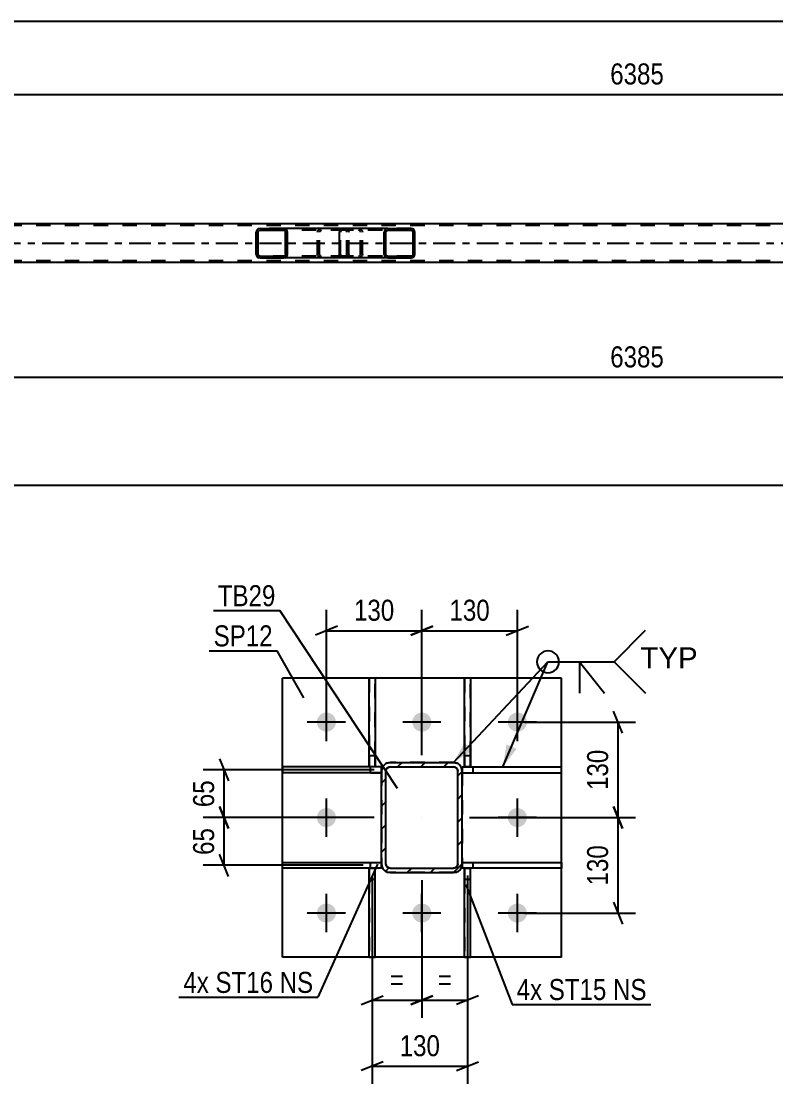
# Model space of a CAD drawing. Header units: millimetres. Extents: x 0 to 841, y 0 to 594.
# Drawn here: x 280 to 382.7, y 115.9 to 260.6 of the extents above; entities that cross this region are included whole.
import ezdxf

# ---------------------------------------------------------------- set-up
doc = ezdxf.new("R2010")
doc.units = ezdxf.units.MM
doc.linetypes.add('DXK_LINE_DOT2', pattern=[3.9198, 1.9599, -1.9599])
doc.linetypes.add('DXK_LINE_DOT3', pattern=[5.9187, 2.979, -0.9799, 0.9799, -0.9799])
doc.styles.add('Arial', font='arial.ttf', dxfattribs={"height": 0.2})
doc.styles.add('Arial Narrow', font='ARIALN.TTF', dxfattribs={"height": 0.2})

# ---------------------------------------------------------------- blocks, each defined once
blk = doc.blocks.new('Part-283124494-4360 - 4286')
at = {"color": 2, "linetype": 'Continuous'}
for p, q in [((490.76, 232.97), (241.35, 232.97)), ((758.27, 227.69), (241.35, 227.69))]:
    blk.add_line(p, q, dxfattribs=at)
at = {"color": 7, "linetype": 'DXK_LINE_DOT2'}
for p, q in [((758.27, 232.73), (99.36, 232.73)), ((758.27, 227.93), (99.36, 227.93))]:
    blk.add_line(p, q, dxfattribs=at)
at = {"color": 7, "linetype": 'DXK_LINE_DOT3'}
blk.add_line((99.36, 230.33), (758.27, 230.33), dxfattribs=at)
blk = doc.blocks.new('Part-283124494-4486 - 4286')
at = {"linetype": 'Continuous'}
h = blk.add_hatch(dxfattribs=at)
h.set_pattern_fill('', scale=0.7, style=0, pattern_type=0)
h.set_pattern_definition([(45, (333.5584, 232.0358), (-1.57154, 1.57154), [])])
h.paths.add_polyline_path([(333.6, 231.85), (333.56, 232.04), (333.45, 232.19), (333.29, 232.3), (333.09, 232.33), (329.91, 232.33), (329.72, 232.3), (329.55, 232.19), (329.45, 232.04), (329.41, 231.85), (329.41, 228.81), (329.45, 228.63), (329.55, 228.47), (329.72, 228.37), (329.91, 228.33), (333.09, 228.33), (333.29, 228.37), (333.45, 228.47), (333.56, 228.63), (333.6, 228.81)])
h.paths.add_polyline_path([(333.33, 228.72), (333.27, 228.64), (333.19, 228.59), (333.09, 228.57), (329.91, 228.57), (329.81, 228.59), (329.73, 228.64), (329.68, 228.72), (329.66, 228.81), (329.66, 231.85), (329.68, 231.94), (329.73, 232.02), (329.81, 232.07), (329.91, 232.09), (333.09, 232.09), (333.19, 232.07), (333.27, 232.02), (333.33, 231.94), (333.35, 231.85), (333.35, 228.81)])
at = {"color": 2, "linetype": 'Continuous'}
for p, q in [((323.34, 231.85), (323.36, 232.04)), ((323.34, 228.81), (323.34, 231.85)), ((323.36, 232.04), (323.42, 232.19)), ((323.42, 232.19), (323.51, 232.3)), ((323.51, 232.3), (323.61, 232.33)), ((329.91, 232.33), (323.61, 232.33)), ((329.45, 232.04), (329.41, 231.85)), ((329.41, 228.81), (329.41, 231.85)), ((329.66, 231.85), (329.68, 231.94)), ((329.66, 228.81), (329.66, 231.85)), ((329.68, 231.94), (329.73, 232.02)), ((329.91, 232.33), (329.72, 232.3)), ((329.73, 232.02), (329.81, 232.07)), ((329.81, 232.07), (329.91, 232.09)), ((329.91, 232.33), (333.09, 232.33)), ((329.91, 232.09), (333.09, 232.09)), ((333.29, 232.3), (333.09, 232.33)), ((333.09, 232.09), (333.19, 232.07)), ((333.19, 232.07), (333.27, 232.02)), ((333.27, 232.02), (333.33, 231.94)), ((333.33, 231.94), (333.35, 231.85)), ((333.35, 228.81), (333.35, 231.85)), ((333.6, 231.85), (333.56, 232.04)), ((333.6, 228.81), (333.6, 231.85)), ((323.36, 228.63), (323.34, 228.81)), ((323.42, 228.47), (323.36, 228.63)), ((329.41, 228.81), (329.45, 228.63)), ((329.68, 228.72), (329.66, 228.81)), ((329.73, 228.64), (329.68, 228.72)), ((329.81, 228.59), (329.73, 228.64)), ((329.91, 228.57), (329.81, 228.59)), ((333.19, 228.59), (333.09, 228.57)), ((333.27, 228.64), (333.19, 228.59)), ((333.33, 228.72), (333.27, 228.64)), ((333.35, 228.81), (333.33, 228.72)), ((333.56, 228.63), (333.6, 228.81)), ((323.51, 228.37), (323.42, 228.47)), ((323.61, 228.33), (323.51, 228.37)), ((329.91, 228.33), (323.61, 228.33)), ((329.72, 228.37), (329.91, 228.33)), ((329.91, 228.57), (333.09, 228.57)), ((329.91, 228.33), (333.09, 228.33)), ((333.09, 228.33), (333.29, 228.37))]:
    blk.add_line(p, q, dxfattribs=at)
at = {"color": 7, "linetype": 'DXK_LINE_DOT2'}
for p, q in [((323.48, 231.94), (323.47, 231.85)), ((323.47, 228.81), (323.47, 231.85)), ((323.51, 232.02), (323.48, 231.94)), ((323.56, 232.07), (323.51, 232.02)), ((323.61, 232.09), (323.56, 232.07)), ((333.09, 232.09), (323.61, 232.09)), ((324.6, 232.09), (324.6, 232.33)), ((325.94, 232.33), (326.14, 232.3)), ((326.04, 232.07), (325.94, 232.09)), ((326.12, 232.02), (326.04, 232.07)), ((326.18, 231.94), (326.12, 232.02)), ((326.19, 231.85), (326.18, 231.94)), ((326.19, 228.81), (326.19, 231.85)), ((326.41, 232.04), (326.45, 231.85)), ((326.45, 228.81), (326.45, 231.85)), ((333.09, 232.33), (329.91, 232.33)), ((323.47, 228.81), (323.48, 228.72)), ((323.48, 228.72), (323.51, 228.64)), ((323.51, 228.64), (323.56, 228.59)), ((323.56, 228.59), (323.61, 228.57)), ((325.94, 228.57), (326.04, 228.59)), ((326.04, 228.59), (326.12, 228.64)), ((326.12, 228.64), (326.18, 228.72)), ((326.18, 228.72), (326.19, 228.81)), ((326.45, 228.81), (326.41, 228.63)), ((333.09, 228.57), (323.61, 228.57)), ((324.6, 228.33), (324.6, 228.57)), ((326.14, 228.37), (325.94, 228.33)), ((333.09, 228.33), (329.91, 228.33))]:
    blk.add_line(p, q, dxfattribs=at)
for centre, start, end in [((325.96, 231.84), 23.8494, 68.8059), ((325.96, 228.83), 291.1941, 336.1506)]:
    blk.add_arc(centre, 0.492, start, end, dxfattribs=at)
at = {"color": 2, "linetype": 'Continuous'}
for centre, start, end in [((329.9, 231.84), 111.1941, 156.1506), ((333.11, 231.84), 23.8494, 68.8059), ((329.9, 228.83), 203.8494, 248.8059), ((333.11, 228.83), 291.1941, 336.1506)]:
    blk.add_arc(centre, 0.492, start, end, dxfattribs=at)
blk = doc.blocks.new('Part-283124494-4514 - 4286')
at = {"linetype": 'Continuous'}
h = blk.add_hatch(dxfattribs=at)
h.set_pattern_fill('', scale=0.7, style=0, pattern_type=0)
h.set_pattern_definition([(45, (316.213, 232.0358), (-1.57154, 1.57154), [])])
h.paths.add_polyline_path([(316.25, 231.85), (316.21, 232.04), (316.1, 232.19), (315.94, 232.3), (315.74, 232.33), (312.51, 232.33), (312.31, 232.3), (312.14, 232.19), (312.03, 232.04), (312, 231.85), (312, 228.81), (312.03, 228.63), (312.14, 228.47), (312.31, 228.37), (312.51, 228.33), (315.74, 228.33), (315.94, 228.37), (316.1, 228.47), (316.21, 228.63), (316.25, 228.81)])
h.paths.add_polyline_path([(315.98, 228.72), (315.92, 228.64), (315.84, 228.59), (315.74, 228.57), (312.51, 228.57), (312.41, 228.59), (312.33, 228.64), (312.27, 228.72), (312.25, 228.81), (312.25, 231.85), (312.27, 231.94), (312.33, 232.02), (312.41, 232.07), (312.51, 232.09), (315.74, 232.09), (315.84, 232.07), (315.92, 232.02), (315.98, 231.94), (316, 231.85), (316, 228.81)])
at = {"color": 2, "linetype": 'Continuous'}
for p, q in [((312.03, 232.04), (312, 231.85)), ((312, 228.81), (312, 231.85)), ((312.25, 231.85), (312.27, 231.94)), ((312.25, 228.81), (312.25, 231.85)), ((312.27, 231.94), (312.33, 232.02)), ((312.51, 232.33), (312.31, 232.3)), ((312.33, 232.02), (312.41, 232.07)), ((312.41, 232.07), (312.51, 232.09)), ((312.51, 232.33), (315.74, 232.33)), ((312.51, 232.09), (315.74, 232.09)), ((323.61, 232.33), (315.74, 232.33)), ((315.94, 232.3), (315.74, 232.33)), ((315.74, 232.09), (315.84, 232.07)), ((315.84, 232.07), (315.92, 232.02)), ((315.92, 232.02), (315.98, 231.94)), ((315.98, 231.94), (316, 231.85)), ((316, 228.81), (316, 231.85)), ((316.25, 231.85), (316.21, 232.04)), ((316.25, 228.81), (316.25, 231.85)), ((312, 228.81), (312.03, 228.63)), ((312.27, 228.72), (312.25, 228.81)), ((312.33, 228.64), (312.27, 228.72)), ((312.41, 228.59), (312.33, 228.64)), ((312.51, 228.57), (312.41, 228.59)), ((315.84, 228.59), (315.74, 228.57)), ((315.92, 228.64), (315.84, 228.59)), ((315.98, 228.72), (315.92, 228.64)), ((316, 228.81), (315.98, 228.72)), ((316.21, 228.63), (316.25, 228.81)), ((312.31, 228.37), (312.51, 228.33)), ((312.51, 228.57), (315.74, 228.57)), ((312.51, 228.33), (315.74, 228.33)), ((315.74, 228.33), (315.94, 228.37)), ((323.61, 228.33), (315.74, 228.33))]:
    blk.add_line(p, q, dxfattribs=at)
at = {"color": 7, "linetype": 'DXK_LINE_DOT2'}
for p, q in [((315.74, 232.33), (312.51, 232.33)), ((324.09, 232.09), (312.51, 232.09)), ((320.34, 231.85), (320.38, 232.04)), ((320.34, 228.81), (320.34, 231.85)), ((320.62, 231.94), (320.6, 231.85)), ((320.6, 228.81), (320.6, 231.85)), ((320.67, 232.02), (320.62, 231.94)), ((320.66, 232.3), (320.86, 232.33)), ((320.67, 232.02), (320.7, 232.04)), ((320.7, 232.04), (320.76, 232.07)), ((320.76, 232.07), (320.86, 232.09)), ((324.09, 232.33), (323.61, 232.33)), ((324.09, 232.33), (324.29, 232.3)), ((324.19, 232.07), (324.09, 232.09)), ((324.27, 232.02), (324.19, 232.07)), ((324.33, 231.94), (324.27, 232.02)), ((324.35, 231.85), (324.33, 231.94)), ((324.35, 228.81), (324.35, 231.85)), ((324.56, 232.04), (324.6, 231.85)), ((324.6, 228.81), (324.6, 231.85)), ((320.38, 228.63), (320.34, 228.81)), ((320.6, 228.81), (320.62, 228.72)), ((320.62, 228.72), (320.67, 228.64)), ((320.67, 228.64), (320.76, 228.59)), ((320.76, 228.59), (320.86, 228.57)), ((324.09, 228.57), (324.19, 228.59)), ((324.19, 228.59), (324.27, 228.64)), ((324.27, 228.64), (324.33, 228.72)), ((324.33, 228.72), (324.35, 228.81)), ((324.6, 228.81), (324.56, 228.63)), ((324.09, 228.57), (312.51, 228.57)), ((315.74, 228.33), (312.51, 228.33)), ((320.86, 228.33), (320.66, 228.37)), ((324.09, 228.33), (323.61, 228.33)), ((324.29, 228.37), (324.09, 228.33))]:
    blk.add_line(p, q, dxfattribs=at)
at = {"color": 2, "linetype": 'Continuous'}
for centre, start, end in [((312.49, 231.83), 110.7583, 155.68), ((315.76, 231.83), 24.32, 69.2417), ((312.49, 228.83), 204.32, 249.2417), ((315.76, 228.83), 290.7583, 335.68)]:
    blk.add_arc(centre, 0.496, start, end, dxfattribs=at)
at = {"color": 7, "linetype": 'DXK_LINE_DOT2'}
for centre, start, end in [((320.84, 231.83), 110.7583, 155.68), ((324.11, 231.83), 24.32, 69.2417), ((320.84, 228.83), 204.32, 249.2417), ((324.11, 228.83), 290.7583, 335.68)]:
    blk.add_arc(centre, 0.496, start, end, dxfattribs=at)
blk = doc.blocks.new('Part-283124494-4918 - 4771')
at = {"color": 2, "linetype": 'Continuous'}
for p, q in [((340.05, 146.03), (353.55, 146.03)), ((340.05, 145.83), (340.05, 145.23)), ((340.05, 145.23), (340.05, 145.23)), ((340.37, 145.23), (340.05, 145.23)), ((353.55, 145.23), (341.17, 145.23)), ((353.55, 146.03), (353.55, 145.23))]:
    blk.add_line(p, q, dxfattribs=at)
at = {"color": 7, "linetype": 'DXK_LINE_DOT2'}
for p, q in [((340.05, 146.03), (340.05, 146.03)), ((340.05, 146.03), (340.05, 145.23)), ((340.05, 146.03), (340.05, 145.83)), ((341.17, 145.23), (340.37, 145.23)), ((341.55, 145.23), (341.55, 146.03))]:
    blk.add_line(p, q, dxfattribs=at)
blk = doc.blocks.new('Part-283124494-4861 - 4771')
at = {"color": 2, "linetype": 'Continuous'}
for p, q in [((315.55, 133.13), (315.55, 171.13)), ((353.55, 171.13), (315.55, 171.13)), ((353.55, 133.13), (353.55, 171.13)), ((353.55, 133.13), (315.55, 133.13))]:
    blk.add_line(p, q, dxfattribs=at)
blk = doc.blocks.new('Part-283124494-4789 - 4771')
at = {"color": 2, "linetype": 'Continuous'}
for p, q in [((315.55, 145.23), (315.55, 146.03)), ((315.55, 146.03), (329.05, 146.03)), ((327.37, 145.23), (315.55, 145.23)), ((329.05, 145.23), (328.17, 145.23)), ((329.05, 145.84), (329.05, 145.23)), ((329.05, 145.23), (329.05, 145.23))]:
    blk.add_line(p, q, dxfattribs=at)
at = {"color": 7, "linetype": 'DXK_LINE_DOT2'}
for p, q in [((328.17, 145.23), (327.37, 145.23)), ((327.55, 145.23), (327.55, 146.03)), ((327.55, 146.03), (329.05, 146.03)), ((329.05, 145.23), (329.05, 146.03)), ((329.05, 146.03), (329.05, 145.84))]:
    blk.add_line(p, q, dxfattribs=at)
blk = doc.blocks.new('Part-283124494-4853 - 4771')
at = {"color": 2, "linetype": 'Continuous'}
for p, q in [((340.05, 159.03), (340.05, 159.03)), ((340.05, 159.03), (353.55, 159.03)), ((340.05, 159.03), (340.05, 158.43)), ((340.05, 158.23), (353.55, 158.23)), ((353.55, 158.23), (353.55, 159.03))]:
    blk.add_line(p, q, dxfattribs=at)
at = {"color": 7, "linetype": 'DXK_LINE_DOT2'}
for p, q in [((340.05, 158.23), (340.05, 159.03)), ((340.05, 158.43), (340.05, 158.23)), ((340.05, 158.23), (340.05, 158.23)), ((341.55, 158.23), (341.55, 159.03))]:
    blk.add_line(p, q, dxfattribs=at)
blk = doc.blocks.new('Part-283124494-4877 - 4771')
at = {"color": 2, "linetype": 'Continuous'}
for p, q in [((340.37, 145.24), (340.37, 145.24)), ((340.37, 133.13), (340.37, 145.24)), ((340.37, 145.24), (341.17, 145.24)), ((341.17, 133.13), (341.17, 145.24)), ((340.37, 133.13), (341.17, 133.13))]:
    blk.add_line(p, q, dxfattribs=at)
at = {"color": 7, "linetype": 'DXK_LINE_DOT2'}
for p, q in [((340.37, 145.24), (340.37, 143.74)), ((340.37, 145.24), (340.37, 145.24)), ((341.17, 143.74), (341.17, 145.24)), ((340.37, 143.74), (340.37, 133.13)), ((340.37, 143.74), (341.17, 143.74)), ((341.17, 133.13), (341.17, 143.74))]:
    blk.add_line(p, q, dxfattribs=at)
blk = doc.blocks.new('Part-283124494-4806 - 4771')
at = {"color": 2, "linetype": 'Continuous'}
for p, q in [((328.17, 171.13), (327.37, 171.13)), ((327.37, 159.04), (327.37, 171.13)), ((328.17, 171.13), (328.17, 159.04)), ((328.17, 159.04), (327.37, 159.04)), ((328.17, 159.04), (328.17, 159.04))]:
    blk.add_line(p, q, dxfattribs=at)
at = {"color": 7, "linetype": 'DXK_LINE_DOT2'}
for p, q in [((327.37, 171.13), (327.37, 160.54)), ((328.17, 160.54), (328.17, 171.13)), ((328.17, 160.54), (327.37, 160.54)), ((327.37, 160.54), (327.37, 159.04)), ((328.17, 159.04), (328.17, 160.54))]:
    blk.add_line(p, q, dxfattribs=at)
blk = doc.blocks.new('Part-283124494-4825 - 4771')
at = {"color": 2, "linetype": 'Continuous'}
for p, q in [((341.17, 171.13), (340.37, 171.13)), ((340.37, 159.04), (340.37, 171.13)), ((341.17, 171.13), (341.17, 159.04)), ((341.17, 159.04), (340.37, 159.04)), ((341.17, 159.04), (341.17, 159.04))]:
    blk.add_line(p, q, dxfattribs=at)
at = {"color": 7, "linetype": 'DXK_LINE_DOT2'}
for p, q in [((340.37, 171.13), (340.37, 160.54)), ((341.17, 160.54), (341.17, 171.13)), ((341.17, 160.54), (340.37, 160.54)), ((340.37, 160.54), (340.37, 159.04)), ((341.17, 159.04), (341.17, 160.54))]:
    blk.add_line(p, q, dxfattribs=at)
blk = doc.blocks.new('Part-283124494-4835 - 4771')
at = {"linetype": 'Continuous'}
h = blk.add_hatch(dxfattribs=at)
h.set_pattern_fill('', scale=0.7, style=0, pattern_type=0)
h.set_pattern_definition([(45, (340.0548, 145.8318), (-1.57154, 1.57154), [])])
h.paths.add_polyline_path([(339.96, 145.37), (340.05, 145.83), (340.05, 158.43), (339.96, 158.89), (339.7, 159.28), (339.31, 159.54), (338.85, 159.63), (330.25, 159.63), (329.8, 159.54), (329.41, 159.28), (329.15, 158.89), (329.05, 158.43), (329.05, 145.83), (329.15, 145.37), (329.41, 144.98), (329.8, 144.72), (330.25, 144.63), (338.85, 144.63), (339.31, 144.72), (339.7, 144.98)])
h.paths.add_polyline_path([(339.08, 145.28), (338.85, 145.23), (330.25, 145.23), (330.03, 145.28), (329.83, 145.41), (329.7, 145.6), (329.65, 145.83), (329.65, 158.43), (329.7, 158.66), (329.83, 158.86), (330.03, 158.99), (330.25, 159.03), (338.85, 159.03), (339.08, 158.99), (339.28, 158.86), (339.41, 158.66), (339.45, 158.43), (339.45, 145.83), (339.41, 145.6), (339.28, 145.41)])
at = {"color": 7, "linetype": 'DXK_LINE_DOT2'}
for p, q in [((329.8, 159.54), (330.25, 159.63)), ((338.85, 159.63), (330.25, 159.63)), ((338.85, 159.63), (339.31, 159.54)), ((329.05, 158.43), (329.15, 158.89)), ((329.05, 158.43), (329.05, 145.83)), ((329.7, 158.66), (329.65, 158.43)), ((329.65, 145.83), (329.65, 158.43)), ((329.83, 158.86), (329.7, 158.66)), ((330.03, 158.99), (329.83, 158.86)), ((330.25, 159.03), (330.03, 158.99)), ((330.25, 159.03), (338.85, 159.03)), ((339.08, 158.99), (338.85, 159.03)), ((339.28, 158.86), (339.08, 158.99)), ((339.41, 158.66), (339.28, 158.86)), ((339.45, 158.43), (339.41, 158.66)), ((339.45, 145.83), (339.45, 158.43)), ((339.96, 158.89), (340.05, 158.43)), ((340.05, 158.43), (340.05, 145.83)), ((329.15, 145.37), (329.05, 145.83)), ((329.65, 145.83), (329.7, 145.6)), ((329.7, 145.6), (329.83, 145.41)), ((330.25, 144.63), (329.8, 144.72)), ((329.83, 145.41), (330.03, 145.28)), ((330.03, 145.28), (330.25, 145.23)), ((330.25, 145.23), (338.85, 145.23)), ((338.85, 145.23), (339.08, 145.28)), ((339.31, 144.72), (338.85, 144.63)), ((339.08, 145.28), (339.28, 145.41)), ((339.28, 145.41), (339.41, 145.6)), ((339.41, 145.6), (339.45, 145.83)), ((340.05, 145.83), (339.96, 145.37)), ((338.85, 144.63), (330.25, 144.63))]:
    blk.add_line(p, q, dxfattribs=at)
at = {"color": 2, "linetype": 'Continuous'}
for p, q in [((330.25, 159.63), (329.8, 159.54)), ((330.25, 159.63), (330.25, 159.63)), ((330.25, 159.63), (338.85, 159.63)), ((338.85, 159.63), (338.85, 159.63)), ((339.31, 159.54), (338.85, 159.63)), ((329.15, 158.89), (329.05, 158.43)), ((329.05, 158.43), (329.05, 158.43)), ((329.05, 145.83), (329.05, 158.43)), ((329.65, 158.43), (329.7, 158.66)), ((329.65, 158.43), (329.65, 158.43)), ((329.65, 145.83), (329.65, 158.43)), ((329.7, 158.66), (329.83, 158.86)), ((329.83, 158.86), (330.03, 158.99)), ((330.03, 158.99), (330.25, 159.03)), ((330.25, 159.03), (330.25, 159.03)), ((330.25, 159.03), (338.85, 159.03)), ((338.85, 159.03), (338.85, 159.03)), ((338.85, 159.03), (339.08, 158.99)), ((339.08, 158.99), (339.28, 158.86)), ((339.28, 158.86), (339.41, 158.66)), ((339.41, 158.66), (339.45, 158.43)), ((339.45, 158.43), (339.45, 158.43)), ((339.45, 145.83), (339.45, 158.43)), ((340.05, 158.43), (339.96, 158.89)), ((340.05, 158.43), (340.05, 158.43)), ((340.05, 145.83), (340.05, 158.43)), ((329.05, 145.83), (329.05, 145.83)), ((329.05, 145.83), (329.15, 145.37)), ((329.65, 145.83), (329.65, 145.83)), ((329.7, 145.6), (329.65, 145.83)), ((329.83, 145.41), (329.7, 145.6)), ((329.8, 144.72), (330.25, 144.63)), ((330.03, 145.28), (329.83, 145.41)), ((330.25, 145.23), (330.03, 145.28)), ((330.25, 145.23), (330.25, 145.23)), ((330.25, 145.23), (338.85, 145.23)), ((339.08, 145.28), (338.85, 145.23)), ((338.85, 145.23), (338.85, 145.23)), ((338.85, 144.63), (339.31, 144.72)), ((339.28, 145.41), (339.08, 145.28)), ((339.41, 145.6), (339.28, 145.41)), ((339.45, 145.83), (339.41, 145.6)), ((339.45, 145.83), (339.45, 145.83)), ((339.96, 145.37), (340.05, 145.83)), ((340.05, 145.83), (340.05, 145.83)), ((330.25, 144.63), (330.25, 144.63)), ((330.25, 144.63), (338.85, 144.63)), ((338.85, 144.63), (338.85, 144.63))]:
    blk.add_line(p, q, dxfattribs=at)
at = {"color": 7, "linetype": 'DXK_LINE_DOT3'}
blk.add_line((334.55, 152.13), (334.55, 152.13), dxfattribs=at)
at = {"color": 7, "linetype": 'DXK_LINE_DOT2'}
for centre, start, end in [((330.25, 158.43), 112.5, 157.5), ((338.85, 158.43), 22.5, 67.5), ((330.25, 145.83), 202.5, 247.5), ((338.85, 145.83), 292.5, 337.5)]:
    blk.add_arc(centre, 1.2, start, end, dxfattribs=at)
at = {"color": 2, "linetype": 'Continuous'}
for centre, start, end in [((330.25, 158.43), 112.5, 157.5), ((338.85, 158.43), 22.5, 67.5), ((330.25, 145.83), 202.5, 247.5), ((338.85, 145.83), 292.5, 337.5)]:
    blk.add_arc(centre, 1.2, start, end, dxfattribs=at)
blk = doc.blocks.new('Bolt-283124494-4885 - 4771')
at = {"linetype": 'Continuous'}
for points in [[(320.25, 165.13, -1), (322.85, 165.13, -1)], [(333.25, 165.13, -1), (335.85, 165.13, -1)], [(346.25, 165.13, -1), (348.85, 165.13, -1)], [(320.25, 152.13, -1), (322.85, 152.13, -1)], [(346.25, 152.13, -1), (348.85, 152.13, -1)], [(320.25, 139.13, -1), (322.85, 139.13, -1)], [(333.25, 139.13, -1), (335.85, 139.13, -1)], [(346.25, 139.13, -1), (348.85, 139.13, -1)]]:
    blk.add_hatch(color=1, dxfattribs=at).paths.add_polyline_path(points)
at = {"color": 1, "linetype": 'Continuous'}
for p, q in [((321.55, 162.53), (321.55, 167.73)), ((334.55, 162.53), (334.55, 167.73)), ((347.55, 162.53), (347.55, 167.73)), ((324.15, 165.13), (318.95, 165.13)), ((337.15, 165.13), (331.95, 165.13)), ((350.15, 165.13), (344.95, 165.13)), ((321.55, 149.53), (321.55, 154.73)), ((347.55, 149.53), (347.55, 154.73)), ((324.15, 152.13), (318.95, 152.13)), ((350.15, 152.13), (344.95, 152.13)), ((321.55, 136.53), (321.55, 141.73)), ((334.55, 136.53), (334.55, 141.73)), ((347.55, 136.53), (347.55, 141.73)), ((324.15, 139.13), (318.95, 139.13)), ((337.15, 139.13), (331.95, 139.13)), ((350.15, 139.13), (344.95, 139.13))]:
    blk.add_line(p, q, dxfattribs=at)
blk = doc.blocks.new('Part-283124494-4899 - 4771')
at = {"color": 2, "linetype": 'Continuous'}
for p, q in [((327.37, 145.24), (327.37, 145.24)), ((327.37, 133.13), (327.37, 145.24)), ((327.37, 145.24), (328.17, 145.24)), ((328.17, 133.13), (328.17, 145.24)), ((327.37, 133.13), (328.17, 133.13))]:
    blk.add_line(p, q, dxfattribs=at)
at = {"color": 7, "linetype": 'DXK_LINE_DOT2'}
for p, q in [((327.37, 145.24), (327.37, 143.74)), ((327.37, 145.24), (327.37, 145.24)), ((328.17, 143.74), (328.17, 145.24)), ((327.37, 143.74), (327.37, 133.13)), ((327.37, 143.74), (328.17, 143.74)), ((328.17, 133.13), (328.17, 143.74))]:
    blk.add_line(p, q, dxfattribs=at)
blk = doc.blocks.new('Part-283124494-4913 - 4771')
at = {"color": 2, "linetype": 'Continuous'}
for p, q in [((329.05, 159.03), (315.55, 159.03)), ((315.55, 159.03), (315.55, 158.23)), ((329.05, 158.23), (315.55, 158.23)), ((329.05, 159.03), (329.05, 159.03)), ((329.05, 159.03), (329.05, 158.43))]:
    blk.add_line(p, q, dxfattribs=at)
at = {"color": 7, "linetype": 'DXK_LINE_DOT2'}
for p, q in [((327.55, 158.23), (327.55, 159.03)), ((327.55, 158.23), (329.05, 158.23)), ((329.05, 158.23), (329.05, 159.03)), ((329.05, 158.43), (329.05, 158.23))]:
    blk.add_line(p, q, dxfattribs=at)
blk = doc.blocks.new('StraightDimension-283124494-4688 - 4286')
at = {"color": 7, "linetype": 'Continuous'}
for p, q in [((236.15, 234.37), (236.15, 253.45)), ((491.56, 234.37), (491.56, 253.45)), ((237.65, 251.2), (234.65, 250)), ((236.15, 250.6), (491.56, 250.6)), ((490.06, 250), (493.06, 251.2))]:
    blk.add_line(p, q, dxfattribs=at)
at = {"color": 0}
blk.add_wipeout([(368.11, 251.35), (368.11, 255.55), (359.6, 255.55), (359.6, 251.35)], dxfattribs=at)
at = {"color": 3, "style": 'Arial Narrow'}
blk.add_text('6385', height=2.863, dxfattribs=at).set_placement((360.2, 251.95))
blk = doc.blocks.new('StraightDimension-283124494-4709 - 4286')
at = {"color": 7, "linetype": 'Continuous'}
blk.add_line((90.1, 197.4), (767.53, 197.4), dxfattribs=at)
blk = doc.blocks.new('StraightDimension-283124494-4646 - 4286')
at = {"color": 7, "linetype": 'Continuous'}
for p, q in [((236.15, 218.29), (236.15, 203.47)), ((491.56, 218.29), (491.56, 201.64)), ((237.65, 212.68), (234.65, 211.48)), ((490.06, 211.48), (493.06, 212.68)), ((236.15, 212.08), (491.56, 212.08))]:
    blk.add_line(p, q, dxfattribs=at)
at = {"color": 0}
blk.add_wipeout([(368.11, 212.83), (368.11, 217.03), (359.6, 217.03), (359.6, 212.83)], dxfattribs=at)
at = {"color": 3, "style": 'Arial Narrow'}
blk.add_text('6385', height=2.863, dxfattribs=at).set_placement((360.2, 213.43))
at = {"color": 0, "linetype": 'Continuous'}
blk.add_wipeout([(490.96, 211.38), (486.76, 211.38), (486.76, 201.04), (490.96, 201.04)], dxfattribs=at)
at = {"color": 3, "linetype": 'Continuous', "style": 'Arial Narrow'}
blk.add_text('10174', height=2.863, rotation=90.0002, dxfattribs=at).set_placement((490.36, 201.64))
blk = doc.blocks.new('StraightDimension-283124494-13188 - 4286')
at = {"color": 7, "linetype": 'Continuous'}
blk.add_line((90.74, 260.56), (766.89, 260.56), dxfattribs=at)
blk = doc.blocks.new('StraightDimension-283124494-5041 - 4771')
at = {"color": 7, "linetype": 'Continuous'}
for p, q in [((361.86, 163.63), (360.66, 166.63)), ((348.55, 165.13), (363.66, 165.13)), ((361.26, 152.13), (361.26, 165.13)), ((360.66, 153.63), (361.86, 150.63)), ((341.05, 152.13), (363.66, 152.13))]:
    blk.add_line(p, q, dxfattribs=at)
at = {"color": 0}
blk.add_wipeout([(360.51, 161.97), (356.31, 161.97), (356.31, 155.29), (360.51, 155.29)], dxfattribs=at)
at = {"color": 3, "style": 'Arial Narrow'}
blk.add_text('130', height=2.863, rotation=90.0002, dxfattribs=at).set_placement((359.91, 155.89))
blk = doc.blocks.new('StraightDimension-283124494-5052 - 4771')
at = {"color": 7, "linetype": 'Continuous'}
for p, q in [((334.55, 143.63), (334.55, 124.87)), ((340.77, 144.24), (340.77, 124.87)), ((333.05, 126.67), (336.05, 127.87)), ((342.27, 127.87), (339.27, 126.67)), ((334.55, 127.27), (340.77, 127.27))]:
    blk.add_line(p, q, dxfattribs=at)
at = {"color": 0}
blk.add_wipeout([(339.22, 128.02), (339.22, 132.22), (336.1, 132.22), (336.1, 128.02)], dxfattribs=at)
at = {"color": 3, "style": 'Arial Narrow'}
blk.add_text('=', height=2.86, dxfattribs=at).set_placement((336.7, 128.62))
blk = doc.blocks.new('StraightDimension-283124494-4989 - 4771')
at = {"color": 7, "linetype": 'Continuous'}
for p, q in [((327.77, 142.74), (327.77, 115.89)), ((340.77, 142.74), (340.77, 115.89)), ((329.27, 118.89), (326.27, 117.69)), ((339.27, 117.69), (342.27, 118.89)), ((327.77, 118.29), (340.77, 118.29))]:
    blk.add_line(p, q, dxfattribs=at)
at = {"color": 0}
blk.add_wipeout([(337.61, 119.04), (337.61, 123.24), (330.93, 123.24), (330.93, 119.04)], dxfattribs=at)
at = {"color": 3, "style": 'Arial Narrow'}
blk.add_text('130', height=2.863, dxfattribs=at).set_placement((331.53, 119.64))
blk = doc.blocks.new('StraightDimension-283124494-4995 - 4771')
at = {"color": 7, "linetype": 'Continuous'}
for p, q in [((307.01, 153.63), (308.21, 150.63)), ((328.05, 152.13), (304.76, 152.13)), ((307.61, 145.63), (307.61, 152.13)), ((308.21, 144.13), (307.01, 147.13)), ((326.55, 145.63), (304.76, 145.63))]:
    blk.add_line(p, q, dxfattribs=at)
at = {"color": 0}
blk.add_wipeout([(306.86, 151.31), (302.66, 151.31), (302.66, 146.45), (306.86, 146.45)], dxfattribs=at)
at = {"color": 3, "style": 'Arial Narrow'}
blk.add_text('65', height=2.863, rotation=90.0002, dxfattribs=at).set_placement((306.26, 147.05))
blk = doc.blocks.new('StraightDimension-283124494-5002 - 4771')
at = {"color": 7, "linetype": 'Continuous'}
for p, q in [((307.01, 160.13), (308.21, 157.13)), ((328.05, 158.63), (304.76, 158.63)), ((307.61, 152.13), (307.61, 158.63)), ((308.21, 150.63), (307.01, 153.63)), ((328.05, 152.13), (304.76, 152.13))]:
    blk.add_line(p, q, dxfattribs=at)
at = {"color": 0}
blk.add_wipeout([(306.86, 157.81), (302.66, 157.81), (302.66, 152.95), (306.86, 152.95)], dxfattribs=at)
at = {"color": 3, "style": 'Arial Narrow'}
blk.add_text('65', height=2.863, rotation=90.0002, dxfattribs=at).set_placement((306.26, 153.55))
blk = doc.blocks.new('StraightDimension-283124494-5012 - 4771')
at = {"color": 7, "linetype": 'Continuous'}
for p, q in [((321.55, 166.13), (321.55, 180.43)), ((334.55, 160.63), (334.55, 180.43)), ((323.05, 178.18), (320.05, 176.98)), ((333.05, 176.98), (336.05, 178.18)), ((321.55, 177.58), (334.55, 177.58))]:
    blk.add_line(p, q, dxfattribs=at)
at = {"color": 0}
blk.add_wipeout([(331.4, 178.33), (331.4, 182.53), (324.71, 182.53), (324.71, 178.33)], dxfattribs=at)
at = {"color": 3, "style": 'Arial Narrow'}
blk.add_text('130', height=2.863, dxfattribs=at).set_placement((325.31, 178.93))
blk = doc.blocks.new('StraightDimension-283124494-5021 - 4771')
at = {"color": 7, "linetype": 'Continuous'}
for p, q in [((334.55, 160.63), (334.55, 180.43)), ((347.55, 166.13), (347.55, 180.43)), ((336.05, 178.18), (333.05, 176.98)), ((346.05, 176.98), (349.05, 178.18)), ((334.55, 177.58), (347.55, 177.58))]:
    blk.add_line(p, q, dxfattribs=at)
at = {"color": 0}
blk.add_wipeout([(344.4, 178.33), (344.4, 182.53), (337.71, 182.53), (337.71, 178.33)], dxfattribs=at)
at = {"color": 3, "style": 'Arial Narrow'}
blk.add_text('130', height=2.863, dxfattribs=at).set_placement((338.31, 178.93))
blk = doc.blocks.new('StraightDimension-283124494-5031 - 4771')
at = {"color": 7, "linetype": 'Continuous'}
for p, q in [((361.86, 150.63), (360.66, 153.63)), ((341.05, 152.13), (363.66, 152.13)), ((361.26, 139.13), (361.26, 152.13)), ((360.66, 140.63), (361.86, 137.63)), ((348.55, 139.13), (363.66, 139.13))]:
    blk.add_line(p, q, dxfattribs=at)
at = {"color": 0}
blk.add_wipeout([(360.51, 148.97), (356.31, 148.97), (356.31, 142.29), (360.51, 142.29)], dxfattribs=at)
at = {"color": 3, "style": 'Arial Narrow'}
blk.add_text('130', height=2.863, rotation=90.0002, dxfattribs=at).set_placement((359.91, 142.89))
blk = doc.blocks.new('StraightDimension-283124494-5067 - 4771')
at = {"color": 7, "linetype": 'Continuous'}
for p, q in [((327.77, 144.24), (327.77, 124.87)), ((334.55, 143.63), (334.55, 124.87)), ((326.27, 126.67), (329.27, 127.87)), ((336.05, 127.87), (333.05, 126.67)), ((327.77, 127.27), (334.55, 127.27))]:
    blk.add_line(p, q, dxfattribs=at)
at = {"color": 0}
blk.add_wipeout([(332.72, 128.02), (332.72, 132.22), (329.6, 132.22), (329.6, 128.02)], dxfattribs=at)
at = {"color": 3, "style": 'Arial Narrow'}
blk.add_text('=', height=2.86, dxfattribs=at).set_placement((330.2, 128.62))
blk = doc.blocks.new('Mark-283124494-4831 - 4771')
at = {"color": 0}
blk.add_wipeout([(314.61, 180.91), (314.61, 183.91), (306.76, 183.91), (306.76, 180.91)], dxfattribs=at)
blk.add_wipeout([(314.61, 180.91), (314.61, 183.91), (306.76, 183.91), (306.76, 180.91)], dxfattribs=at)
at = {"color": 30, "linetype": 'Continuous'}
for p in [(306.16, 180.31), (331.24, 156.11)]:
    blk.add_line(p, (315.21, 180.31), dxfattribs=at)
at = {"color": 3, "style": 'Arial Narrow'}
blk.add_text('TB29', height=2.863, dxfattribs=at).set_placement((306.76, 180.91))
blk = doc.blocks.new('Mark-283124494-4857 - 4771')
at = {"color": 0}
blk.add_wipeout([(314.24, 175.44), (314.24, 178.44), (306.2, 178.44), (306.2, 175.44)], dxfattribs=at)
blk.add_wipeout([(314.24, 175.44), (314.24, 178.44), (306.2, 178.44), (306.2, 175.44)], dxfattribs=at)
at = {"color": 30, "linetype": 'Continuous'}
for p in [(305.6, 174.84), (318.46, 168.43)]:
    blk.add_line(p, (314.84, 174.84), dxfattribs=at)
at = {"color": 3, "style": 'Arial Narrow'}
blk.add_text('SP12', height=2.863, dxfattribs=at).set_placement((306.2, 175.44))
blk = doc.blocks.new('MarkSet-283124494-5169 - 4771')
at = {"color": 0}
for points in [[(305.54, 128.26), (305.54, 131.26), (302.07, 131.26), (302.07, 128.26)], [(314.29, 128.26), (314.29, 131.26), (306.44, 131.26), (306.44, 128.26)], [(319.76, 128.26), (319.76, 131.26), (315.19, 131.26), (315.19, 128.26)]]:
    blk.add_wipeout(points, dxfattribs=at)
for points in [[(305.54, 128.26), (305.54, 131.26), (302.07, 131.26), (302.07, 128.26)], [(314.29, 128.26), (314.29, 131.26), (306.44, 131.26), (306.44, 128.26)], [(319.76, 128.26), (319.76, 131.26), (315.19, 131.26), (315.19, 128.26)]]:
    blk.add_wipeout(points, dxfattribs=at)
at = {"color": 30, "linetype": 'Continuous'}
for p in [(328.51, 145.79), (301.47, 127.66)]:
    blk.add_line(p, (320.36, 127.66), dxfattribs=at)
at = {"color": 3, "style": 'Arial Narrow'}
for s, p in [('4x', (302.07, 128.26)), ('ST16', (306.44, 128.26)), ('NS', (315.19, 128.26))]:
    blk.add_text(s, height=2.863, dxfattribs=at).set_placement(p)
blk = doc.blocks.new('WeldMark-283124494-5082 - 4771')
at = {"linetype": 'Continuous'}
for points in [[(341.45, 161.31), (338.85, 159.63), (340.36, 162.33)], [(347.45, 161.49), (345.57, 159.03), (346.07, 162.08)]]:
    blk.add_hatch(color=30, dxfattribs=at).paths.add_polyline_path(points)
at = {"color": 30, "linetype": 'Continuous'}
for p, q in [((338.85, 159.63), (351.72, 173.34)), ((345.57, 159.03), (351.72, 173.34)), ((351.72, 173.34), (360.72, 173.34))]:
    blk.add_line(p, q, dxfattribs=at)
at = {"color": 3, "linetype": 'Continuous'}
for q in [(359.43, 169.05), (356, 169.05)]:
    blk.add_line((356, 173.34), q, dxfattribs=at)
for start, end in [(90, 270), (270, 90)]:
    blk.add_arc((351.72, 173.34), 1.5, start, end, dxfattribs=at)
at = {"color": 0, "linetype": 'Continuous'}
blk.add_wipeout([(372.09, 172.44), (372.09, 175.44), (364.32, 175.44), (364.32, 172.44)], dxfattribs=at)
blk.add_wipeout([(372.09, 172.44), (372.09, 175.44), (364.32, 175.44), (364.32, 172.44)], dxfattribs=at)
at = {"color": 3, "linetype": 'Continuous'}
for q in [(365, 177.63), (365, 169.05)]:
    blk.add_line((360.72, 173.34), q, dxfattribs=at)
at = {"color": 3, "linetype": 'Continuous', "style": 'Arial'}
blk.add_text('TYP', height=2.865, dxfattribs=at).set_placement((364.32, 172.44))
blk = doc.blocks.new('MarkSet-283124494-5139 - 4771')
at = {"color": 0}
for points in [[(350.93, 127.29), (350.93, 130.29), (347.46, 130.29), (347.46, 127.29)], [(359.68, 127.29), (359.68, 130.29), (351.83, 130.29), (351.83, 127.29)], [(365.15, 127.29), (365.15, 130.29), (360.58, 130.29), (360.58, 127.29)]]:
    blk.add_wipeout(points, dxfattribs=at)
for points in [[(350.93, 127.29), (350.93, 130.29), (347.46, 130.29), (347.46, 127.29)], [(359.68, 127.29), (359.68, 130.29), (351.83, 130.29), (351.83, 127.29)], [(365.15, 127.29), (365.15, 130.29), (360.58, 130.29), (360.58, 127.29)]]:
    blk.add_wipeout(points, dxfattribs=at)
at = {"color": 30, "linetype": 'Continuous'}
for p, q in [((340.52, 143), (346.86, 126.69)), ((346.86, 126.69), (365.75, 126.69))]:
    blk.add_line(p, q, dxfattribs=at)
at = {"color": 3, "style": 'Arial Narrow'}
for s, p in [('4x', (347.46, 127.29)), ('ST15', (351.83, 127.29)), ('NS', (360.58, 127.29))]:
    blk.add_text(s, height=2.863, dxfattribs=at).set_placement(p)

msp = doc.modelspace()

# ---------------------------------------------------------------- block references
for name in ['StraightDimension-283124494-4688 - 4286', 'Part-283124494-4360 - 4286', 'Part-283124494-4514 - 4286', 'Part-283124494-4486 - 4286', 'StraightDimension-283124494-4709 - 4286', 'Part-283124494-4861 - 4771', 'Part-283124494-4806 - 4771', 'Part-283124494-4825 - 4771', 'Bolt-283124494-4885 - 4771', 'Part-283124494-4835 - 4771', 'Part-283124494-4913 - 4771', 'Part-283124494-4853 - 4771', 'Part-283124494-4789 - 4771', 'Part-283124494-4899 - 4771', 'Part-283124494-4918 - 4771', 'Part-283124494-4877 - 4771']:
    msp.add_blockref(name, (0, 0))

# ---------------------------------------------------------------- next in the draw order: block references
for name in ['StraightDimension-283124494-13188 - 4286', 'StraightDimension-283124494-4646 - 4286', 'StraightDimension-283124494-5041 - 4771', 'StraightDimension-283124494-4995 - 4771', 'StraightDimension-283124494-5052 - 4771']:
    msp.add_blockref(name, (0, 0))

# ---------------------------------------------------------------- next in the draw order: block references
for name in ['StraightDimension-283124494-5002 - 4771', 'StraightDimension-283124494-4989 - 4771']:
    msp.add_blockref(name, (0, 0))

# ---------------------------------------------------------------- next in the draw order: block references
for name in ['StraightDimension-283124494-5012 - 4771', 'StraightDimension-283124494-5031 - 4771', 'StraightDimension-283124494-5067 - 4771']:
    msp.add_blockref(name, (0, 0))

# ---------------------------------------------------------------- next in the draw order: block references
for name in ['Mark-283124494-4831 - 4771', 'StraightDimension-283124494-5021 - 4771', 'MarkSet-283124494-5169 - 4771', 'MarkSet-283124494-5139 - 4771']:
    msp.add_blockref(name, (0, 0))

# ---------------------------------------------------------------- next in the draw order: block references
for name in ['Mark-283124494-4857 - 4771', 'WeldMark-283124494-5082 - 4771']:
    msp.add_blockref(name, (0, 0))

doc.saveas('drawing.dxf')
